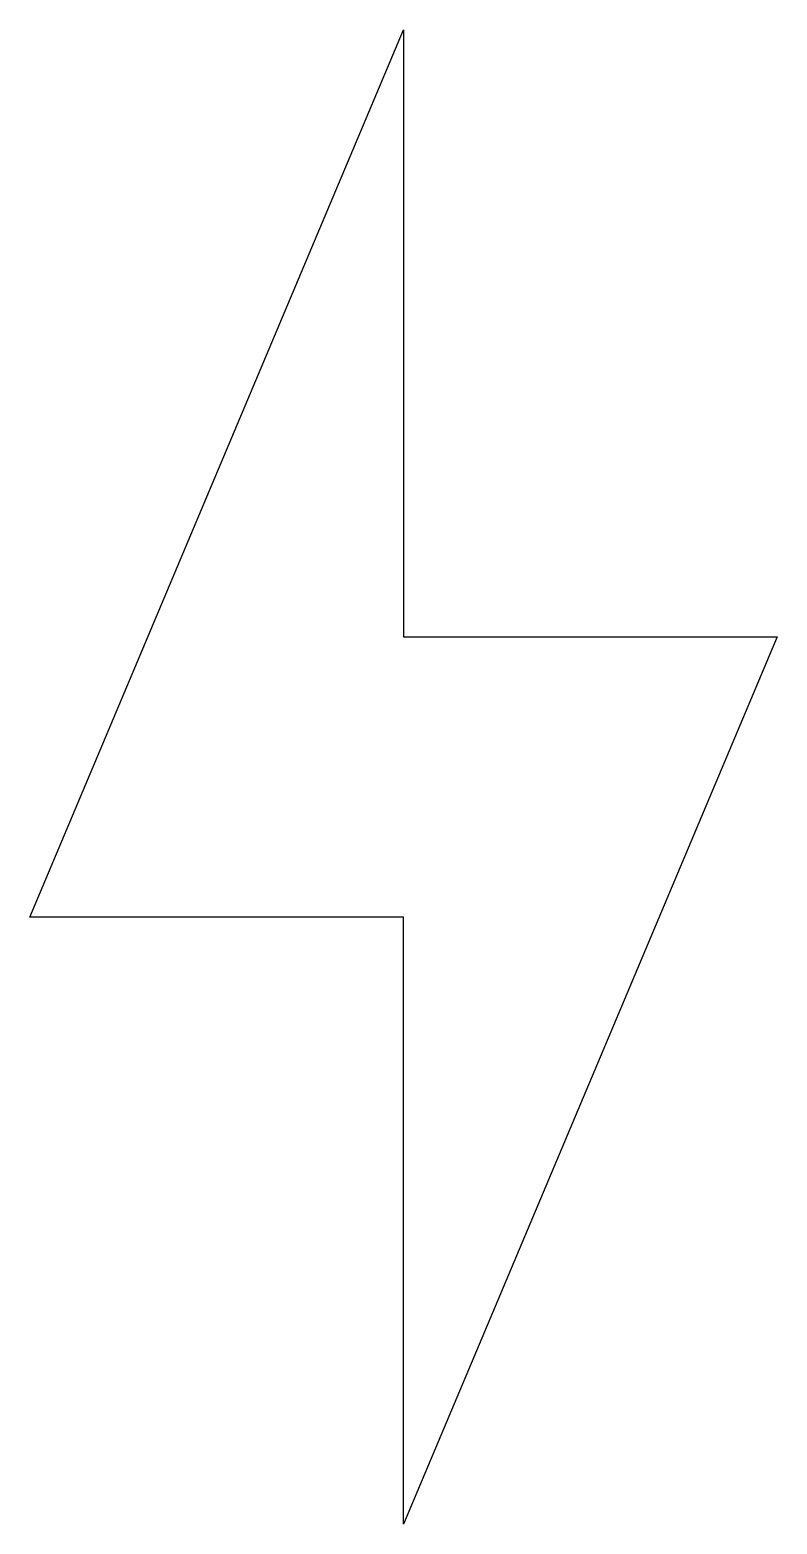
# Model space of a CAD drawing. Header units: centimetres. Extents: x -5.1 to 5.1, y -10.1 to 10.1.
import ezdxf

# ---------------------------------------------------------------- set-up
doc = ezdxf.new("R2010")
doc.units = ezdxf.units.CM
doc.header["$MEASUREMENT"] = 0
doc.layers.add('Layer 1', color=7, linetype='Continuous')

msp = doc.modelspace()

# ---------------------------------------------------------------- linework, layer by layer
at = {"layer": 'Layer 1'}
msp.add_open_spline([(5.06016, 1.89756), (5.06016, 1.89756), (0, 1.89756), (0, 1.89756), (0, 1.89756), (0, 1.89756), (0, 10.12031), (0, 10.12031), (0, 10.12031), (0, 10.12031), (-5.06016, -1.89756), (-5.06016, -1.89756), (-5.06016, -1.89756), (-5.06016, -1.89756), (0, -1.89756), (0, -1.89756), (0, -1.89756), (0, -1.89756), (0, -10.12031), (0, -10.12031), (0, -10.12031), (0, -10.12031), (5.06016, 1.89756), (5.06016, 1.89756)], degree=3, knots=[0, 0, 0, 0, 0.14285714, 0.14285714, 0.14285714, 0.14285714, 0.28571429, 0.28571429, 0.28571429, 0.28571429, 0.42857143, 0.42857143, 0.42857143, 0.42857143, 0.57142857, 0.57142857, 0.57142857, 0.57142857, 0.71428571, 0.71428571, 0.71428571, 0.71428571, 1, 1, 1, 1], dxfattribs=at)

doc.saveas('drawing.dxf')
